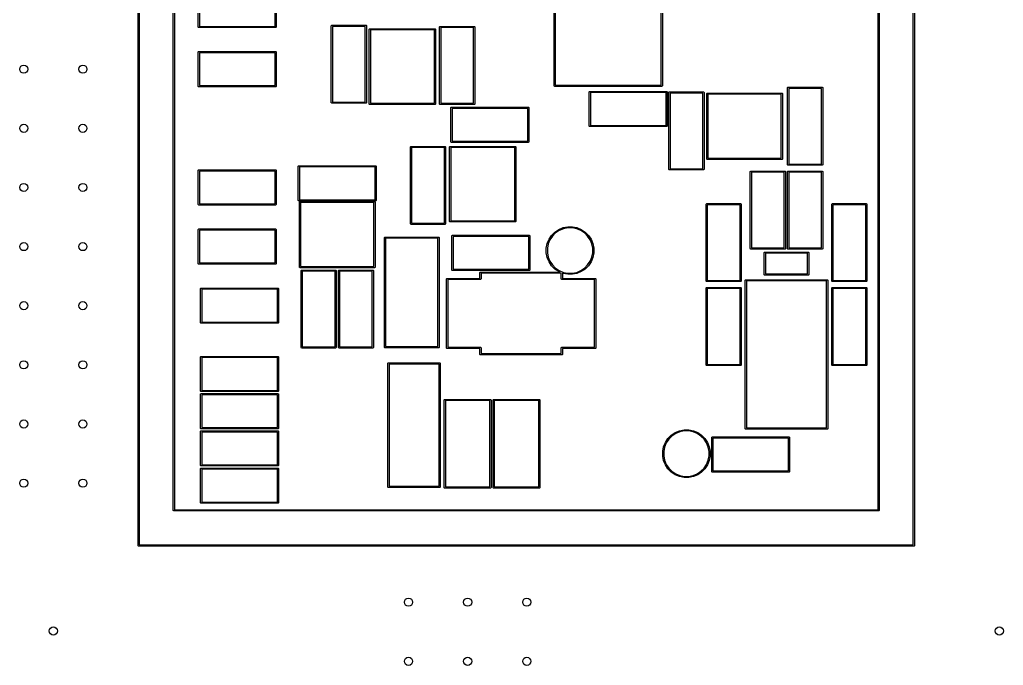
# Model space of a CAD drawing. Header units: inches. Extents: x 4.98 to 6.65, y -4.98 to -3.32.
# Drawn here: x 4.982 to 6.646, y -4.985 to -3.893 of the extents above; entities that cross this region are included whole.
import ezdxf

# ---------------------------------------------------------------- set-up
doc = ezdxf.new("R2010")
doc.units = ezdxf.units.IN
doc.header["$MEASUREMENT"] = 0
doc.layers.add('BLACK', color=250, linetype='CONTINUOUS')

msp = doc.modelspace()

# ---------------------------------------------------------------- linework, layer by layer
at = {"layer": 'BLACK', "linetype": 'CONTINUOUS'}
for p, q in [((5.1829, -4.7823), (5.1829, -3.4713)), ((5.1848, -3.4722), (5.1848, -4.7813)), ((6.4939, -4.7813), (6.4939, -3.4722)), ((6.4959, -3.4713), (6.4959, -4.7823)), ((5.2423, -4.7228), (5.2423, -3.5307)), ((5.2443, -3.5317), (5.2443, -4.7219)), ((6.4344, -4.7219), (6.4344, -3.5317)), ((6.4364, -3.5307), (6.4364, -4.7228)), ((5.8864, -4.0049), (5.8864, -3.8159)), ((5.8884, -3.8169), (5.8884, -4.0039)), ((6.0675, -4.0039), (6.0675, -3.8169)), ((6.0695, -3.8159), (6.0695, -4.0049)), ((5.2844, -3.9055), (5.2844, -3.848)), ((5.2864, -3.849), (5.2864, -3.9045)), ((5.4144, -3.9045), (5.4144, -3.849)), ((5.4163, -3.848), (5.4163, -3.9055)), ((5.2845, -3.9059), (5.2844, -3.9055)), ((5.2851, -3.9064), (5.2845, -3.9059)), ((5.2854, -3.9065), (5.2851, -3.9064)), ((5.4154, -3.9065), (5.2854, -3.9065)), ((5.2864, -3.9045), (5.4144, -3.9045)), ((5.4157, -3.9064), (5.4154, -3.9065)), ((5.4163, -3.9059), (5.4157, -3.9064)), ((5.4163, -3.9055), (5.4163, -3.9059)), ((5.5096, -3.9035), (5.5097, -3.9032)), ((5.5096, -4.0335), (5.5096, -3.9035)), ((5.5097, -3.9032), (5.5103, -3.9026)), ((5.5103, -3.9026), (5.5106, -3.9026)), ((5.5106, -3.9026), (5.5681, -3.9026)), ((5.5116, -3.9045), (5.5116, -4.0325)), ((5.5671, -3.9045), (5.5116, -3.9045)), ((5.5671, -4.0325), (5.5671, -3.9045)), ((5.5681, -3.9026), (5.5685, -3.9026)), ((5.5685, -3.9026), (5.569, -3.9032)), ((5.569, -3.9032), (5.5691, -3.9035)), ((5.5691, -3.9035), (5.5691, -4.0335)), ((5.5738, -3.9094), (5.5739, -3.9091)), ((5.5738, -4.0354), (5.5738, -3.9094)), ((5.5739, -3.9091), (5.5744, -3.9085)), ((5.5744, -3.9085), (5.5748, -3.9085)), ((5.5748, -3.9085), (5.685, -3.9085)), ((5.685, -3.9085), (5.6854, -3.9085)), ((5.6854, -3.9085), (5.6859, -3.9091)), ((5.6859, -3.9091), (5.686, -3.9094)), ((5.686, -3.9094), (5.686, -4.0354)), ((5.6927, -3.9055), (5.6928, -3.9051)), ((5.6927, -4.0354), (5.6927, -3.9055)), ((5.6928, -3.9051), (5.6933, -3.9046)), ((5.6933, -3.9046), (5.6937, -3.9045)), ((5.6937, -3.9045), (5.7512, -3.9045)), ((5.6947, -3.9065), (5.6947, -4.0344)), ((5.7502, -3.9065), (5.6947, -3.9065)), ((5.7502, -4.0344), (5.7502, -3.9065)), ((5.7512, -3.9045), (5.7516, -3.9046)), ((5.7516, -3.9046), (5.7521, -3.9051)), ((5.7521, -3.9051), (5.7522, -3.9055)), ((5.7522, -3.9055), (5.7522, -4.0354)), ((5.5758, -3.9104), (5.5758, -4.0344)), ((5.6841, -3.9104), (5.5758, -3.9104)), ((5.6841, -4.0344), (5.6841, -3.9104)), ((5.2844, -3.948), (5.2845, -3.9477)), ((5.2844, -4.0055), (5.2844, -3.948)), ((5.2845, -3.9477), (5.2851, -3.9471)), ((5.2851, -3.9471), (5.2854, -3.947)), ((5.2854, -3.947), (5.4154, -3.947)), ((5.2864, -3.949), (5.2864, -4.0045)), ((5.4144, -3.949), (5.2864, -3.949)), ((5.4144, -4.0045), (5.4144, -3.949)), ((5.4154, -3.947), (5.4157, -3.9471)), ((5.4157, -3.9471), (5.4163, -3.9477)), ((5.4163, -3.9477), (5.4163, -3.948)), ((5.4163, -3.948), (5.4163, -4.0055)), ((5.2845, -4.0059), (5.2844, -4.0055)), ((5.2851, -4.0064), (5.2845, -4.0059)), ((5.2854, -4.0065), (5.2851, -4.0064)), ((5.4154, -4.0065), (5.2854, -4.0065)), ((5.2864, -4.0045), (5.4144, -4.0045)), ((5.4157, -4.0064), (5.4154, -4.0065)), ((5.4163, -4.0059), (5.4157, -4.0064)), ((5.4163, -4.0055), (5.4163, -4.0059)), ((5.8865, -4.0053), (5.8864, -4.0049)), ((5.887, -4.0058), (5.8865, -4.0053)), ((5.8874, -4.0059), (5.887, -4.0058)), ((6.0685, -4.0059), (5.8874, -4.0059)), ((5.8884, -4.0039), (6.0675, -4.0039)), ((6.0689, -4.0058), (6.0685, -4.0059)), ((6.0694, -4.0053), (6.0689, -4.0058)), ((6.0695, -4.0049), (6.0694, -4.0053)), ((6.2813, -4.0084), (6.2814, -4.008)), ((6.2813, -4.1383), (6.2813, -4.0084)), ((6.2814, -4.008), (6.2819, -4.0075)), ((6.2819, -4.0075), (6.2823, -4.0074)), ((6.2823, -4.0074), (6.3398, -4.0074)), ((6.2833, -4.0094), (6.2833, -4.1373)), ((6.3388, -4.0094), (6.2833, -4.0094)), ((6.3388, -4.1373), (6.3388, -4.0094)), ((6.3398, -4.0074), (6.3401, -4.0075)), ((6.3401, -4.0075), (6.3407, -4.008)), ((6.3407, -4.008), (6.3407, -4.0084)), ((6.3407, -4.0084), (6.3407, -4.1383)), ((5.9459, -4.0152), (5.9465, -4.0146)), ((5.9459, -4.0156), (5.9459, -4.0152)), ((5.9459, -4.073), (5.9459, -4.0156)), ((5.9465, -4.0146), (5.9469, -4.0146)), ((5.9469, -4.0146), (6.0768, -4.0146)), ((5.9478, -4.0165), (5.9478, -4.072)), ((6.0758, -4.0165), (5.9478, -4.0165)), ((6.0758, -4.072), (6.0758, -4.0165)), ((6.0768, -4.0146), (6.0771, -4.0146)), ((6.0771, -4.0146), (6.0777, -4.0152)), ((6.0777, -4.0152), (6.0778, -4.0156)), ((6.0778, -4.0156), (6.0778, -4.073)), ((6.0805, -4.0162), (6.0806, -4.0159)), ((6.0805, -4.1462), (6.0805, -4.0162)), ((6.0806, -4.0159), (6.0811, -4.0153)), ((6.0811, -4.0153), (6.0815, -4.0153)), ((6.0815, -4.0153), (6.139, -4.0153)), ((6.0825, -4.0172), (6.0825, -4.1452)), ((6.138, -4.0172), (6.0825, -4.0172)), ((6.138, -4.1452), (6.138, -4.0172)), ((6.139, -4.0153), (6.1394, -4.0153)), ((6.1394, -4.0153), (6.1399, -4.0159)), ((6.1399, -4.0159), (6.14, -4.0162)), ((6.14, -4.0162), (6.14, -4.1462)), ((6.1447, -4.0182), (6.1448, -4.0178)), ((6.1447, -4.1284), (6.1447, -4.0182)), ((6.1448, -4.0178), (6.1453, -4.0173)), ((6.1453, -4.0173), (6.1457, -4.0172)), ((6.1457, -4.0172), (6.2717, -4.0172)), ((6.1467, -4.0192), (6.1467, -4.1275)), ((6.2707, -4.0192), (6.1467, -4.0192)), ((6.2707, -4.1275), (6.2707, -4.0192)), ((6.2717, -4.0172), (6.272, -4.0173)), ((6.272, -4.0173), (6.2726, -4.0178)), ((6.2726, -4.0178), (6.2726, -4.0182)), ((6.2726, -4.0182), (6.2726, -4.1284)), ((5.5097, -4.0338), (5.5096, -4.0335)), ((5.5103, -4.0344), (5.5097, -4.0338)), ((5.5106, -4.0344), (5.5103, -4.0344)), ((5.5681, -4.0344), (5.5106, -4.0344)), ((5.5116, -4.0325), (5.5671, -4.0325)), ((5.5685, -4.0344), (5.5681, -4.0344)), ((5.569, -4.0338), (5.5685, -4.0344)), ((5.5691, -4.0335), (5.569, -4.0338)), ((5.5739, -4.0358), (5.5738, -4.0354)), ((5.5744, -4.0363), (5.5739, -4.0358)), ((5.5748, -4.0364), (5.5744, -4.0363)), ((5.685, -4.0364), (5.5748, -4.0364)), ((5.5758, -4.0344), (5.6841, -4.0344)), ((5.6854, -4.0363), (5.685, -4.0364)), ((5.6859, -4.0358), (5.6854, -4.0363)), ((5.686, -4.0354), (5.6859, -4.0358)), ((5.6928, -4.0358), (5.6927, -4.0354)), ((5.6933, -4.0363), (5.6928, -4.0358)), ((5.6937, -4.0364), (5.6933, -4.0363)), ((5.7512, -4.0364), (5.6937, -4.0364)), ((5.6947, -4.0344), (5.7502, -4.0344)), ((5.7119, -4.0421), (5.712, -4.0417)), ((5.7119, -4.0996), (5.7119, -4.0421)), ((5.712, -4.0417), (5.7125, -4.0412)), ((5.7125, -4.0412), (5.7129, -4.0411)), ((5.7129, -4.0411), (5.8428, -4.0411)), ((5.7516, -4.0363), (5.7512, -4.0364)), ((5.7521, -4.0358), (5.7516, -4.0363)), ((5.7522, -4.0354), (5.7521, -4.0358)), ((5.8428, -4.0411), (5.8432, -4.0412)), ((5.8432, -4.0412), (5.8437, -4.0417)), ((5.8437, -4.0417), (5.8438, -4.0421)), ((5.8438, -4.0421), (5.8438, -4.0996)), ((5.7139, -4.0431), (5.7139, -4.0986)), ((5.8418, -4.0431), (5.7139, -4.0431)), ((5.8418, -4.0986), (5.8418, -4.0431)), ((5.9459, -4.0734), (5.9459, -4.073)), ((5.9465, -4.0739), (5.9459, -4.0734)), ((5.9469, -4.074), (5.9465, -4.0739)), ((6.0768, -4.074), (5.9469, -4.074)), ((5.9478, -4.072), (6.0758, -4.072)), ((6.0771, -4.0739), (6.0768, -4.074)), ((6.0777, -4.0734), (6.0771, -4.0739)), ((6.0778, -4.073), (6.0777, -4.0734)), ((5.6434, -4.1083), (5.6435, -4.1079)), ((5.6434, -4.2382), (5.6434, -4.1083)), ((5.6435, -4.1079), (5.644, -4.1074)), ((5.644, -4.1074), (5.6444, -4.1073)), ((5.6444, -4.1073), (5.7019, -4.1073)), ((5.6454, -4.1093), (5.6454, -4.2372)), ((5.7009, -4.1093), (5.6454, -4.1093)), ((5.7009, -4.2372), (5.7009, -4.1093)), ((5.7019, -4.1073), (5.7022, -4.1074)), ((5.7022, -4.1074), (5.7028, -4.1079)), ((5.7028, -4.1079), (5.7029, -4.1083)), ((5.7029, -4.1083), (5.7029, -4.2382)), ((5.7095, -4.1083), (5.7096, -4.1079)), ((5.7095, -4.2343), (5.7095, -4.1083)), ((5.7096, -4.1079), (5.7102, -4.1074)), ((5.7102, -4.1074), (5.7105, -4.1073)), ((5.7105, -4.1073), (5.8208, -4.1073)), ((5.7115, -4.1093), (5.7115, -4.2333)), ((5.8198, -4.1093), (5.7115, -4.1093)), ((5.712, -4.1), (5.7119, -4.0996)), ((5.7125, -4.1005), (5.712, -4.1)), ((5.7129, -4.1006), (5.7125, -4.1005)), ((5.8428, -4.1006), (5.7129, -4.1006)), ((5.7139, -4.0986), (5.8418, -4.0986)), ((5.8198, -4.2333), (5.8198, -4.1093)), ((5.8208, -4.1073), (5.8211, -4.1074)), ((5.8211, -4.1074), (5.8217, -4.1079)), ((5.8217, -4.1079), (5.8218, -4.1083)), ((5.8218, -4.1083), (5.8218, -4.2343)), ((5.8432, -4.1005), (5.8428, -4.1006)), ((5.8437, -4.1), (5.8432, -4.1005)), ((5.8438, -4.0996), (5.8437, -4.1)), ((5.4537, -4.141), (5.4538, -4.1407)), ((5.4537, -4.1985), (5.4537, -4.141)), ((5.4538, -4.1407), (5.4543, -4.1401)), ((5.4543, -4.1401), (5.4547, -4.1401)), ((5.4547, -4.1401), (5.5846, -4.1401)), ((5.4557, -4.142), (5.4557, -4.1975)), ((5.5837, -4.142), (5.4557, -4.142)), ((5.5837, -4.1975), (5.5837, -4.142)), ((5.5846, -4.1401), (5.585, -4.1401)), ((5.585, -4.1401), (5.5856, -4.1407)), ((5.5856, -4.1407), (5.5856, -4.141)), ((5.5856, -4.141), (5.5856, -4.1985)), ((6.1448, -4.1288), (6.1447, -4.1284)), ((6.1453, -4.1294), (6.1448, -4.1288)), ((6.1457, -4.1294), (6.1453, -4.1294)), ((6.2717, -4.1294), (6.1457, -4.1294)), ((6.1467, -4.1275), (6.2707, -4.1275)), ((6.272, -4.1294), (6.2717, -4.1294)), ((6.2726, -4.1288), (6.272, -4.1294)), ((6.2726, -4.1284), (6.2726, -4.1288)), ((6.2814, -4.1387), (6.2813, -4.1383)), ((6.2819, -4.1392), (6.2814, -4.1387)), ((6.2823, -4.1393), (6.2819, -4.1392)), ((6.3398, -4.1393), (6.2823, -4.1393)), ((6.2833, -4.1373), (6.3388, -4.1373)), ((6.3401, -4.1392), (6.3398, -4.1393)), ((6.3407, -4.1387), (6.3401, -4.1392)), ((6.3407, -4.1383), (6.3407, -4.1387)), ((5.2844, -4.148), (5.2845, -4.1477)), ((5.2844, -4.2055), (5.2844, -4.148)), ((5.2845, -4.1477), (5.2851, -4.1471)), ((5.2851, -4.1471), (5.2854, -4.147)), ((5.2854, -4.147), (5.4154, -4.147)), ((5.2864, -4.149), (5.2864, -4.2045)), ((5.4144, -4.149), (5.2864, -4.149)), ((5.4144, -4.2045), (5.4144, -4.149)), ((5.4154, -4.147), (5.4157, -4.1471)), ((5.4157, -4.1471), (5.4163, -4.1477)), ((5.4163, -4.1477), (5.4163, -4.148)), ((5.4163, -4.148), (5.4163, -4.2055)), ((6.0806, -4.1465), (6.0805, -4.1462)), ((6.0811, -4.1471), (6.0806, -4.1465)), ((6.0815, -4.1471), (6.0811, -4.1471)), ((6.139, -4.1471), (6.0815, -4.1471)), ((6.0825, -4.1452), (6.138, -4.1452)), ((6.1394, -4.1471), (6.139, -4.1471)), ((6.1399, -4.1465), (6.1394, -4.1471)), ((6.14, -4.1462), (6.1399, -4.1465)), ((6.2183, -4.1501), (6.2184, -4.1497)), ((6.2183, -4.28), (6.2183, -4.1501)), ((6.2184, -4.1497), (6.2189, -4.1492)), ((6.2189, -4.1492), (6.2193, -4.1491)), ((6.2193, -4.1491), (6.2768, -4.1491)), ((6.2203, -4.1511), (6.2203, -4.279)), ((6.2758, -4.1511), (6.2203, -4.1511)), ((6.2758, -4.279), (6.2758, -4.1511)), ((6.2768, -4.1491), (6.2771, -4.1492)), ((6.2771, -4.1492), (6.2777, -4.1497)), ((6.2777, -4.1497), (6.2778, -4.1501)), ((6.2778, -4.1501), (6.2778, -4.28)), ((6.2813, -4.1501), (6.2814, -4.1497)), ((6.2813, -4.28), (6.2813, -4.1501)), ((6.2814, -4.1497), (6.2819, -4.1492)), ((6.2819, -4.1492), (6.2823, -4.1491)), ((6.2823, -4.1491), (6.3398, -4.1491)), ((6.2833, -4.1511), (6.2833, -4.279)), ((6.3388, -4.1511), (6.2833, -4.1511)), ((6.3388, -4.279), (6.3388, -4.1511)), ((6.3398, -4.1491), (6.3401, -4.1492)), ((6.3401, -4.1492), (6.3407, -4.1497)), ((6.3407, -4.1497), (6.3407, -4.1501)), ((6.3407, -4.1501), (6.3407, -4.28)), ((5.2845, -4.2059), (5.2844, -4.2055)), ((5.2851, -4.2064), (5.2845, -4.2059)), ((5.2854, -4.2065), (5.2851, -4.2064)), ((5.4154, -4.2065), (5.2854, -4.2065)), ((5.2864, -4.2045), (5.4144, -4.2045)), ((5.4157, -4.2064), (5.4154, -4.2065)), ((5.4163, -4.2059), (5.4157, -4.2064)), ((5.4163, -4.2055), (5.4163, -4.2059)), ((5.4538, -4.1989), (5.4537, -4.1985)), ((5.4543, -4.1994), (5.4538, -4.1989)), ((5.4547, -4.1995), (5.4543, -4.1994)), ((5.5846, -4.1995), (5.4547, -4.1995)), ((5.4557, -4.1975), (5.5837, -4.1975)), ((5.4557, -4.2013), (5.4558, -4.2009)), ((5.4557, -4.3115), (5.4557, -4.2013)), ((5.4558, -4.2009), (5.4563, -4.2004)), ((5.4563, -4.2004), (5.4567, -4.2003)), ((5.4567, -4.2003), (5.5827, -4.2003)), ((5.4577, -4.2023), (5.4577, -4.3105)), ((5.5817, -4.2023), (5.4577, -4.2023)), ((5.5817, -4.3105), (5.5817, -4.2023)), ((5.5827, -4.2003), (5.5831, -4.2004)), ((5.5831, -4.2004), (5.5836, -4.2009)), ((5.5836, -4.2009), (5.5837, -4.2013)), ((5.5837, -4.2013), (5.5837, -4.3115)), ((5.585, -4.1994), (5.5846, -4.1995)), ((5.5856, -4.1989), (5.585, -4.1994)), ((5.5856, -4.1985), (5.5856, -4.1989)), ((6.1435, -4.2052), (6.1436, -4.2048)), ((6.1435, -4.3351), (6.1435, -4.2052)), ((6.1436, -4.2048), (6.1441, -4.2043)), ((6.1441, -4.2043), (6.1445, -4.2042)), ((6.1445, -4.2042), (6.202, -4.2042)), ((6.1455, -4.2062), (6.1455, -4.3342)), ((6.201, -4.2062), (6.1455, -4.2062)), ((6.201, -4.3342), (6.201, -4.2062)), ((6.202, -4.2042), (6.2023, -4.2043)), ((6.2023, -4.2043), (6.2029, -4.2048)), ((6.2029, -4.2048), (6.203, -4.2052)), ((6.203, -4.2052), (6.203, -4.3351)), ((6.3561, -4.2052), (6.3562, -4.2048)), ((6.3561, -4.3351), (6.3561, -4.2052)), ((6.3562, -4.2048), (6.3567, -4.2043)), ((6.3567, -4.2043), (6.3571, -4.2042)), ((6.3571, -4.2042), (6.4146, -4.2042)), ((6.3581, -4.2062), (6.3581, -4.3342)), ((6.4136, -4.2062), (6.3581, -4.2062)), ((6.4136, -4.3342), (6.4136, -4.2062)), ((6.4146, -4.2042), (6.4149, -4.2043)), ((6.4149, -4.2043), (6.4155, -4.2048)), ((6.4155, -4.2048), (6.4156, -4.2052)), ((6.4156, -4.2052), (6.4156, -4.3351)), ((5.6435, -4.2386), (5.6434, -4.2382)), ((5.644, -4.2391), (5.6435, -4.2386)), ((5.6444, -4.2392), (5.644, -4.2391)), ((5.7019, -4.2392), (5.6444, -4.2392)), ((5.6454, -4.2372), (5.7009, -4.2372)), ((5.7022, -4.2391), (5.7019, -4.2392)), ((5.7028, -4.2386), (5.7022, -4.2391)), ((5.7029, -4.2382), (5.7028, -4.2386)), ((5.7096, -4.2346), (5.7095, -4.2343)), ((5.7102, -4.2352), (5.7096, -4.2346)), ((5.7105, -4.2352), (5.7102, -4.2352)), ((5.8208, -4.2352), (5.7105, -4.2352)), ((5.7115, -4.2333), (5.8198, -4.2333)), ((5.8211, -4.2352), (5.8208, -4.2352)), ((5.8217, -4.2346), (5.8211, -4.2352)), ((5.8218, -4.2343), (5.8217, -4.2346)), ((5.2844, -4.248), (5.2845, -4.2477)), ((5.2844, -4.3055), (5.2844, -4.248)), ((5.2845, -4.2477), (5.2851, -4.2471)), ((5.2851, -4.2471), (5.2854, -4.247)), ((5.2854, -4.247), (5.4154, -4.247)), ((5.2864, -4.249), (5.2864, -4.3045)), ((5.4144, -4.249), (5.2864, -4.249)), ((5.4144, -4.3045), (5.4144, -4.249)), ((5.4154, -4.247), (5.4157, -4.2471)), ((5.4157, -4.2471), (5.4163, -4.2477)), ((5.4163, -4.2477), (5.4163, -4.248)), ((5.4163, -4.248), (5.4163, -4.3055)), ((5.7136, -4.2587), (5.7137, -4.2583)), ((5.7136, -4.3161), (5.7136, -4.2587)), ((5.7137, -4.2583), (5.7142, -4.2578)), ((5.7142, -4.2578), (5.7146, -4.2577)), ((5.7146, -4.2577), (5.8445, -4.2577)), ((5.8445, -4.2577), (5.8449, -4.2578)), ((5.8449, -4.2578), (5.8454, -4.2583)), ((5.8454, -4.2583), (5.8455, -4.2587)), ((5.8455, -4.2587), (5.8455, -4.3161)), ((5.8778, -4.2644), (5.8822, -4.2579)), ((5.8836, -4.259), (5.8794, -4.2653)), ((5.8822, -4.2579), (5.8878, -4.2523)), ((5.8889, -4.2536), (5.8836, -4.259)), ((5.8878, -4.2523), (5.8944, -4.2479)), ((5.8952, -4.2494), (5.8889, -4.2536)), ((5.8944, -4.2479), (5.9017, -4.2448)), ((5.9022, -4.2466), (5.8952, -4.2494)), ((5.9017, -4.2448), (5.9094, -4.2433)), ((5.9096, -4.2451), (5.9022, -4.2466)), ((5.9094, -4.2433), (5.9173, -4.2433)), ((5.9172, -4.2451), (5.9096, -4.2451)), ((5.9246, -4.2466), (5.9172, -4.2451)), ((5.9173, -4.2433), (5.9251, -4.2448)), ((5.9316, -4.2494), (5.9246, -4.2466)), ((5.9251, -4.2448), (5.9324, -4.2479)), ((5.9379, -4.2536), (5.9316, -4.2494)), ((5.9324, -4.2479), (5.939, -4.2523)), ((5.9432, -4.259), (5.9379, -4.2536)), ((5.939, -4.2523), (5.9446, -4.2579)), ((5.9474, -4.2653), (5.9432, -4.259)), ((5.9446, -4.2579), (5.949, -4.2644)), ((5.5994, -4.2618), (5.5995, -4.2614)), ((5.5994, -4.4469), (5.5994, -4.2618)), ((5.5995, -4.2614), (5.6, -4.2609)), ((5.6, -4.2609), (5.6004, -4.2608)), ((5.6004, -4.2608), (5.6909, -4.2608)), ((5.6014, -4.2628), (5.6014, -4.4459)), ((5.69, -4.2628), (5.6014, -4.2628)), ((5.69, -4.4459), (5.69, -4.2628)), ((5.6909, -4.2608), (5.6913, -4.2609)), ((5.6913, -4.2609), (5.6919, -4.2614)), ((5.6919, -4.2614), (5.6919, -4.2618)), ((5.6919, -4.2618), (5.6919, -4.4469)), ((5.7156, -4.2596), (5.7156, -4.3152)), ((5.8435, -4.2596), (5.7156, -4.2596)), ((5.8435, -4.3152), (5.8435, -4.2596)), ((5.8732, -4.2795), (5.8748, -4.2718)), ((5.8748, -4.2718), (5.8778, -4.2644)), ((5.8765, -4.2723), (5.875, -4.2797)), ((5.8794, -4.2653), (5.8765, -4.2723)), ((5.9503, -4.2723), (5.9474, -4.2653)), ((5.949, -4.2644), (5.952, -4.2718)), ((5.9518, -4.2797), (5.9503, -4.2723)), ((5.952, -4.2718), (5.9535, -4.2795)), ((5.8732, -4.2797), (5.8732, -4.2795)), ((5.8732, -4.2874), (5.8732, -4.2797)), ((5.8748, -4.2952), (5.8732, -4.2874)), ((5.875, -4.2797), (5.875, -4.2872)), ((5.875, -4.2872), (5.8765, -4.2947)), ((5.9503, -4.2947), (5.9518, -4.2872)), ((5.9518, -4.2872), (5.9518, -4.2797)), ((5.9535, -4.2874), (5.952, -4.2952)), ((5.9535, -4.2795), (5.9535, -4.2874)), ((6.2184, -4.2804), (6.2183, -4.28)), ((6.2189, -4.2809), (6.2184, -4.2804)), ((6.2193, -4.281), (6.2189, -4.2809)), ((6.2768, -4.281), (6.2193, -4.281)), ((6.2203, -4.279), (6.2758, -4.279)), ((6.2419, -4.2871), (6.242, -4.2867)), ((6.2419, -4.3241), (6.2419, -4.2871)), ((6.242, -4.2867), (6.2425, -4.2862)), ((6.2425, -4.2862), (6.2429, -4.2861)), ((6.2429, -4.2861), (6.3161, -4.2861)), ((6.2439, -4.2881), (6.2439, -4.3231)), ((6.3152, -4.2881), (6.2439, -4.2881)), ((6.2771, -4.2809), (6.2768, -4.281)), ((6.2777, -4.2804), (6.2771, -4.2809)), ((6.2778, -4.28), (6.2777, -4.2804)), ((6.2814, -4.2804), (6.2813, -4.28)), ((6.2819, -4.2809), (6.2814, -4.2804)), ((6.2823, -4.281), (6.2819, -4.2809)), ((6.3398, -4.281), (6.2823, -4.281)), ((6.2833, -4.279), (6.3388, -4.279)), ((6.3152, -4.3231), (6.3152, -4.2881)), ((6.3161, -4.2861), (6.3165, -4.2862)), ((6.3165, -4.2862), (6.3171, -4.2867)), ((6.3171, -4.2867), (6.3171, -4.2871)), ((6.3171, -4.2871), (6.3171, -4.3241)), ((6.3401, -4.2809), (6.3398, -4.281)), ((6.3407, -4.2804), (6.3401, -4.2809)), ((6.3407, -4.28), (6.3407, -4.2804)), ((5.2845, -4.3059), (5.2844, -4.3055)), ((5.2851, -4.3064), (5.2845, -4.3059)), ((5.2854, -4.3065), (5.2851, -4.3064)), ((5.4154, -4.3065), (5.2854, -4.3065)), ((5.2864, -4.3045), (5.4144, -4.3045)), ((5.4157, -4.3064), (5.4154, -4.3065)), ((5.4163, -4.3059), (5.4157, -4.3064)), ((5.4163, -4.3055), (5.4163, -4.3059)), ((5.8778, -4.3025), (5.8748, -4.2952)), ((5.8765, -4.2947), (5.8794, -4.3016)), ((5.8822, -4.3091), (5.8778, -4.3025)), ((5.8794, -4.3016), (5.8836, -4.3079)), ((5.8878, -4.3147), (5.8822, -4.3091)), ((5.8836, -4.3079), (5.8889, -4.3133)), ((5.9379, -4.3133), (5.9432, -4.3079)), ((5.9446, -4.3091), (5.939, -4.3147)), ((5.9432, -4.3079), (5.9474, -4.3016)), ((5.949, -4.3025), (5.9446, -4.3091)), ((5.9474, -4.3016), (5.9503, -4.2947)), ((5.952, -4.2952), (5.949, -4.3025)), ((5.4558, -4.3119), (5.4557, -4.3115)), ((5.4563, -4.3124), (5.4558, -4.3119)), ((5.4567, -4.3125), (5.4563, -4.3124)), ((5.5827, -4.3125), (5.4567, -4.3125)), ((5.4577, -4.3105), (5.5817, -4.3105)), ((5.4585, -4.317), (5.4591, -4.3165)), ((5.4585, -4.3174), (5.4585, -4.317)), ((5.4585, -4.4473), (5.4585, -4.3174)), ((5.4591, -4.3165), (5.4594, -4.3164)), ((5.4594, -4.3164), (5.5169, -4.3164)), ((5.4604, -4.3184), (5.4604, -4.4464)), ((5.5159, -4.3184), (5.4604, -4.3184)), ((5.5159, -4.4464), (5.5159, -4.3184)), ((5.5169, -4.3164), (5.5173, -4.3165)), ((5.5173, -4.3165), (5.5178, -4.317)), ((5.5178, -4.317), (5.5179, -4.3174)), ((5.5179, -4.3174), (5.5179, -4.4473)), ((5.5215, -4.317), (5.5221, -4.3165)), ((5.5215, -4.3174), (5.5215, -4.317)), ((5.5215, -4.4473), (5.5215, -4.3174)), ((5.5221, -4.3165), (5.5224, -4.3164)), ((5.5224, -4.3164), (5.5799, -4.3164)), ((5.5234, -4.3184), (5.5234, -4.4464)), ((5.5789, -4.3184), (5.5234, -4.3184)), ((5.5789, -4.4464), (5.5789, -4.3184)), ((5.5799, -4.3164), (5.5803, -4.3165)), ((5.5803, -4.3165), (5.5808, -4.317)), ((5.5808, -4.317), (5.5809, -4.3174)), ((5.5809, -4.3174), (5.5809, -4.4473)), ((5.5831, -4.3124), (5.5827, -4.3125)), ((5.5836, -4.3119), (5.5831, -4.3124)), ((5.5837, -4.3115), (5.5836, -4.3119)), ((5.7137, -4.3165), (5.7136, -4.3161)), ((5.7142, -4.3171), (5.7137, -4.3165)), ((5.7146, -4.3171), (5.7142, -4.3171)), ((5.8445, -4.3171), (5.7146, -4.3171)), ((5.7156, -4.3152), (5.8435, -4.3152)), ((5.7608, -4.3209), (5.7609, -4.3205)), ((5.7608, -4.3305), (5.7608, -4.3209)), ((5.7609, -4.3205), (5.7614, -4.32)), ((5.7614, -4.32), (5.7618, -4.3199)), ((5.7618, -4.3199), (5.8964, -4.3199)), ((5.7628, -4.3219), (5.7628, -4.3315)), ((5.8986, -4.3219), (5.7628, -4.3219)), ((5.8449, -4.3171), (5.8445, -4.3171)), ((5.8454, -4.3165), (5.8449, -4.3171)), ((5.8455, -4.3161), (5.8454, -4.3165)), ((5.8944, -4.3191), (5.8878, -4.3147)), ((5.8889, -4.3133), (5.8952, -4.3175)), ((5.8964, -4.3199), (5.8944, -4.3191)), ((5.8952, -4.3175), (5.9022, -4.3204)), ((5.8986, -4.3315), (5.8986, -4.3219)), ((5.9017, -4.3221), (5.9006, -4.3216)), ((5.9006, -4.3216), (5.9006, -4.3305)), ((5.9094, -4.3236), (5.9017, -4.3221)), ((5.9022, -4.3204), (5.9096, -4.3219)), ((5.9173, -4.3236), (5.9094, -4.3236)), ((5.9096, -4.3219), (5.9172, -4.3219)), ((5.9172, -4.3219), (5.9246, -4.3204)), ((5.9251, -4.3221), (5.9173, -4.3236)), ((5.9246, -4.3204), (5.9316, -4.3175)), ((5.9324, -4.3191), (5.9251, -4.3221)), ((5.9316, -4.3175), (5.9379, -4.3133)), ((5.939, -4.3147), (5.9324, -4.3191)), ((6.242, -4.3245), (6.2419, -4.3241)), ((6.2425, -4.325), (6.242, -4.3245)), ((6.2429, -4.3251), (6.2425, -4.325)), ((6.3161, -4.3251), (6.2429, -4.3251)), ((6.2439, -4.3231), (6.3152, -4.3231)), ((6.3165, -4.325), (6.3161, -4.3251)), ((6.3171, -4.3245), (6.3165, -4.325)), ((6.3171, -4.3241), (6.3171, -4.3245)), ((5.7045, -4.3315), (5.7046, -4.3311)), ((5.7045, -4.448), (5.7045, -4.3315)), ((5.7046, -4.3311), (5.7051, -4.3306)), ((5.7051, -4.3306), (5.7055, -4.3305)), ((5.7055, -4.3305), (5.7608, -4.3305)), ((5.7618, -4.3325), (5.7065, -4.3325)), ((5.7065, -4.3325), (5.7065, -4.447)), ((5.7622, -4.3324), (5.7618, -4.3325)), ((5.7627, -4.3319), (5.7622, -4.3324)), ((5.7628, -4.3315), (5.7627, -4.3319)), ((5.8987, -4.3319), (5.8986, -4.3315)), ((5.8992, -4.3324), (5.8987, -4.3319)), ((5.8996, -4.3325), (5.8992, -4.3324)), ((5.9549, -4.3325), (5.8996, -4.3325)), ((5.9006, -4.3305), (5.9559, -4.3305)), ((5.9549, -4.447), (5.9549, -4.3325)), ((5.9559, -4.3305), (5.9563, -4.3306)), ((5.9563, -4.3306), (5.9568, -4.3311)), ((5.9568, -4.3311), (5.9569, -4.3315)), ((5.9569, -4.3315), (5.9569, -4.448)), ((6.1436, -4.3355), (6.1435, -4.3351)), ((6.1441, -4.336), (6.1436, -4.3355)), ((6.1445, -4.3361), (6.1441, -4.336)), ((6.202, -4.3361), (6.1445, -4.3361)), ((6.1455, -4.3342), (6.201, -4.3342)), ((6.2023, -4.336), (6.202, -4.3361)), ((6.2029, -4.3355), (6.2023, -4.336)), ((6.203, -4.3351), (6.2029, -4.3355)), ((6.2096, -4.334), (6.2097, -4.3336)), ((6.2096, -4.5844), (6.2096, -4.334)), ((6.2097, -4.3336), (6.2103, -4.333)), ((6.2103, -4.333), (6.2106, -4.333)), ((6.2106, -4.333), (6.3484, -4.333)), ((6.2116, -4.3349), (6.2116, -4.5834)), ((6.3474, -4.3349), (6.2116, -4.3349)), ((6.3474, -4.5834), (6.3474, -4.3349)), ((6.3484, -4.333), (6.3488, -4.333)), ((6.3488, -4.333), (6.3493, -4.3336)), ((6.3493, -4.3336), (6.3494, -4.334)), ((6.3494, -4.334), (6.3494, -4.5844)), ((6.3562, -4.3355), (6.3561, -4.3351)), ((6.3567, -4.336), (6.3562, -4.3355)), ((6.3571, -4.3361), (6.3567, -4.336)), ((6.4146, -4.3361), (6.3571, -4.3361)), ((6.3581, -4.3342), (6.4136, -4.3342)), ((6.4149, -4.336), (6.4146, -4.3361)), ((6.4155, -4.3355), (6.4149, -4.336)), ((6.4156, -4.3351), (6.4155, -4.3355)), ((5.2884, -4.348), (5.2885, -4.3477)), ((5.2884, -4.4055), (5.2884, -4.348)), ((5.2885, -4.3477), (5.289, -4.3471)), ((5.289, -4.3471), (5.2894, -4.347)), ((5.2894, -4.347), (5.4193, -4.347)), ((5.2904, -4.349), (5.2904, -4.4045)), ((5.4183, -4.349), (5.2904, -4.349)), ((5.4183, -4.4045), (5.4183, -4.349)), ((5.4193, -4.347), (5.4197, -4.3471)), ((5.4197, -4.3471), (5.4202, -4.3477)), ((5.4202, -4.3477), (5.4203, -4.348)), ((5.4203, -4.348), (5.4203, -4.4055)), ((6.1435, -4.3469), (6.1436, -4.3466)), ((6.1435, -4.4769), (6.1435, -4.3469)), ((6.1436, -4.3466), (6.1441, -4.346)), ((6.1441, -4.346), (6.1445, -4.346)), ((6.1445, -4.346), (6.202, -4.346)), ((6.1455, -4.3479), (6.1455, -4.4759)), ((6.201, -4.3479), (6.1455, -4.3479)), ((6.201, -4.4759), (6.201, -4.3479)), ((6.202, -4.346), (6.2023, -4.346)), ((6.2023, -4.346), (6.2029, -4.3466)), ((6.2029, -4.3466), (6.203, -4.3469)), ((6.203, -4.3469), (6.203, -4.4769)), ((6.3561, -4.3469), (6.3562, -4.3466)), ((6.3561, -4.4769), (6.3561, -4.3469)), ((6.3562, -4.3466), (6.3567, -4.346)), ((6.3567, -4.346), (6.3571, -4.346)), ((6.3571, -4.346), (6.4146, -4.346)), ((6.3581, -4.3479), (6.3581, -4.4759)), ((6.4136, -4.3479), (6.3581, -4.3479)), ((6.4136, -4.4759), (6.4136, -4.3479)), ((6.4146, -4.346), (6.4149, -4.346)), ((6.4149, -4.346), (6.4155, -4.3466)), ((6.4155, -4.3466), (6.4156, -4.3469)), ((6.4156, -4.3469), (6.4156, -4.4769)), ((5.2885, -4.4059), (5.2884, -4.4055)), ((5.289, -4.4064), (5.2885, -4.4059)), ((5.2894, -4.4065), (5.289, -4.4064)), ((5.4193, -4.4065), (5.2894, -4.4065)), ((5.2904, -4.4045), (5.4183, -4.4045)), ((5.4197, -4.4064), (5.4193, -4.4065)), ((5.4202, -4.4059), (5.4197, -4.4064)), ((5.4203, -4.4055), (5.4202, -4.4059)), ((5.4585, -4.4477), (5.4585, -4.4473)), ((5.4591, -4.4483), (5.4585, -4.4477)), ((5.4594, -4.4483), (5.4591, -4.4483)), ((5.5169, -4.4483), (5.4594, -4.4483)), ((5.4604, -4.4464), (5.5159, -4.4464)), ((5.5173, -4.4483), (5.5169, -4.4483)), ((5.5178, -4.4477), (5.5173, -4.4483)), ((5.5179, -4.4473), (5.5178, -4.4477)), ((5.5215, -4.4477), (5.5215, -4.4473)), ((5.5221, -4.4483), (5.5215, -4.4477)), ((5.5224, -4.4483), (5.5221, -4.4483)), ((5.5799, -4.4483), (5.5224, -4.4483)), ((5.5234, -4.4464), (5.5789, -4.4464)), ((5.5803, -4.4483), (5.5799, -4.4483)), ((5.5808, -4.4477), (5.5803, -4.4483)), ((5.5809, -4.4473), (5.5808, -4.4477)), ((5.5995, -4.4472), (5.5994, -4.4469)), ((5.6, -4.4478), (5.5995, -4.4472)), ((5.6004, -4.4478), (5.6, -4.4478)), ((5.6909, -4.4478), (5.6004, -4.4478)), ((5.6014, -4.4459), (5.69, -4.4459)), ((5.6913, -4.4478), (5.6909, -4.4478)), ((5.6919, -4.4472), (5.6913, -4.4478)), ((5.6919, -4.4469), (5.6919, -4.4472)), ((5.7046, -4.4484), (5.7045, -4.448)), ((5.7051, -4.4489), (5.7046, -4.4484)), ((5.7055, -4.449), (5.7051, -4.4489)), ((5.7608, -4.449), (5.7055, -4.449)), ((5.7065, -4.447), (5.7618, -4.447)), ((5.7608, -4.4587), (5.7608, -4.449)), ((5.7609, -4.459), (5.7608, -4.4587)), ((5.7618, -4.447), (5.7622, -4.4471)), ((5.7622, -4.4471), (5.7627, -4.4477)), ((5.7627, -4.4477), (5.7628, -4.448)), ((5.7628, -4.448), (5.7628, -4.4577)), ((5.7628, -4.4577), (5.8986, -4.4577)), ((5.8986, -4.448), (5.8987, -4.4477)), ((5.8986, -4.4577), (5.8986, -4.448)), ((5.8987, -4.4477), (5.8992, -4.4471)), ((5.8992, -4.4471), (5.8996, -4.447)), ((5.8996, -4.447), (5.9549, -4.447)), ((5.9006, -4.4587), (5.9005, -4.459)), ((5.9559, -4.449), (5.9006, -4.449)), ((5.9006, -4.449), (5.9006, -4.4587)), ((5.9563, -4.4489), (5.9559, -4.449)), ((5.9568, -4.4484), (5.9563, -4.4489)), ((5.9569, -4.448), (5.9568, -4.4484)), ((5.2884, -4.4634), (5.2885, -4.463)), ((5.2884, -4.5209), (5.2884, -4.4634)), ((5.2885, -4.463), (5.289, -4.4625)), ((5.289, -4.4625), (5.2894, -4.4624)), ((5.2894, -4.4624), (5.4193, -4.4624)), ((5.2904, -4.4644), (5.2904, -4.5199)), ((5.4183, -4.4644), (5.2904, -4.4644)), ((5.4183, -4.5199), (5.4183, -4.4644)), ((5.4193, -4.4624), (5.4197, -4.4625)), ((5.4197, -4.4625), (5.4202, -4.463)), ((5.4202, -4.463), (5.4203, -4.4634)), ((5.4203, -4.4634), (5.4203, -4.5209)), ((5.6053, -4.4744), (5.6054, -4.474)), ((5.6053, -4.6831), (5.6053, -4.4744)), ((5.6054, -4.474), (5.6059, -4.4735)), ((5.6059, -4.4735), (5.6063, -4.4734)), ((5.6063, -4.4734), (5.6929, -4.4734)), ((5.6073, -4.4754), (5.6073, -4.6821)), ((5.6919, -4.4754), (5.6073, -4.4754)), ((5.6919, -4.6821), (5.6919, -4.4754)), ((5.6929, -4.4734), (5.6933, -4.4735)), ((5.6933, -4.4735), (5.6938, -4.474)), ((5.6938, -4.474), (5.6939, -4.4744)), ((5.6939, -4.4744), (5.6939, -4.6831)), ((5.7614, -4.4596), (5.7609, -4.459)), ((5.7618, -4.4596), (5.7614, -4.4596)), ((5.8996, -4.4596), (5.7618, -4.4596)), ((5.9, -4.4596), (5.8996, -4.4596)), ((5.9005, -4.459), (5.9, -4.4596)), ((6.1436, -4.4772), (6.1435, -4.4769)), ((6.1441, -4.4778), (6.1436, -4.4772)), ((6.1445, -4.4779), (6.1441, -4.4778)), ((6.202, -4.4779), (6.1445, -4.4779)), ((6.1455, -4.4759), (6.201, -4.4759)), ((6.2023, -4.4778), (6.202, -4.4779)), ((6.2029, -4.4772), (6.2023, -4.4778)), ((6.203, -4.4769), (6.2029, -4.4772)), ((6.3562, -4.4772), (6.3561, -4.4769)), ((6.3567, -4.4778), (6.3562, -4.4772)), ((6.3571, -4.4779), (6.3567, -4.4778)), ((6.4146, -4.4779), (6.3571, -4.4779)), ((6.3581, -4.4759), (6.4136, -4.4759)), ((6.4149, -4.4778), (6.4146, -4.4779)), ((6.4155, -4.4772), (6.4149, -4.4778)), ((6.4156, -4.4769), (6.4155, -4.4772)), ((5.2885, -4.5212), (5.2884, -4.5209)), ((5.289, -4.5218), (5.2885, -4.5212)), ((5.2885, -4.526), (5.289, -4.5255)), ((5.2894, -4.5219), (5.289, -4.5218)), ((5.289, -4.5255), (5.2894, -4.5254)), ((5.4193, -4.5219), (5.2894, -4.5219)), ((5.2894, -4.5254), (5.4193, -4.5254)), ((5.2904, -4.5199), (5.4183, -4.5199)), ((5.4197, -4.5218), (5.4193, -4.5219)), ((5.4193, -4.5254), (5.4197, -4.5255)), ((5.4202, -4.5212), (5.4197, -4.5218)), ((5.4197, -4.5255), (5.4202, -4.526)), ((5.4203, -4.5209), (5.4202, -4.5212)), ((5.2884, -4.5264), (5.2885, -4.526)), ((5.2884, -4.5839), (5.2884, -4.5264)), ((5.2904, -4.5274), (5.2904, -4.5829)), ((5.4183, -4.5274), (5.2904, -4.5274)), ((5.4183, -4.5829), (5.4183, -4.5274)), ((5.4202, -4.526), (5.4203, -4.5264)), ((5.4203, -4.5264), (5.4203, -4.5839)), ((5.7006, -4.5362), (5.7007, -4.5358)), ((5.7006, -4.6843), (5.7006, -4.5362)), ((5.7007, -4.5358), (5.7012, -4.5353)), ((5.7012, -4.5353), (5.7016, -4.5352)), ((5.7016, -4.5352), (5.7787, -4.5352)), ((5.7026, -4.5372), (5.7026, -4.6833)), ((5.7778, -4.5372), (5.7026, -4.5372)), ((5.7778, -4.6833), (5.7778, -4.5372)), ((5.7787, -4.5352), (5.7791, -4.5353)), ((5.7791, -4.5353), (5.7796, -4.5358)), ((5.7796, -4.5358), (5.7797, -4.5362)), ((5.7797, -4.5362), (5.7797, -4.6843)), ((5.7833, -4.5358), (5.7839, -4.5353)), ((5.7833, -4.5362), (5.7833, -4.5358)), ((5.7833, -4.6843), (5.7833, -4.5362)), ((5.7839, -4.5353), (5.7843, -4.5352)), ((5.7843, -4.5352), (5.8614, -4.5352)), ((5.7852, -4.5372), (5.7852, -4.6833)), ((5.8604, -4.5372), (5.7852, -4.5372)), ((5.8604, -4.6833), (5.8604, -4.5372)), ((5.8614, -4.5352), (5.8618, -4.5353)), ((5.8618, -4.5353), (5.8623, -4.5358)), ((5.8623, -4.5358), (5.8624, -4.5362)), ((5.8624, -4.5362), (5.8624, -4.6843)), ((5.2885, -4.5842), (5.2884, -4.5839)), ((5.2884, -4.5894), (5.2885, -4.589)), ((5.2884, -4.6469), (5.2884, -4.5894)), ((5.289, -4.5848), (5.2885, -4.5842)), ((5.2885, -4.589), (5.289, -4.5885)), ((5.2894, -4.5848), (5.289, -4.5848)), ((5.289, -4.5885), (5.2894, -4.5884)), ((5.4193, -4.5848), (5.2894, -4.5848)), ((5.2894, -4.5884), (5.4193, -4.5884)), ((5.2904, -4.5829), (5.4183, -4.5829)), ((5.2904, -4.5904), (5.2904, -4.6459)), ((5.4183, -4.5904), (5.2904, -4.5904)), ((5.4183, -4.6459), (5.4183, -4.5904)), ((5.4197, -4.5848), (5.4193, -4.5848)), ((5.4193, -4.5884), (5.4197, -4.5885)), ((5.4202, -4.5842), (5.4197, -4.5848)), ((5.4197, -4.5885), (5.4202, -4.589)), ((5.4203, -4.5839), (5.4202, -4.5842)), ((5.4202, -4.589), (5.4203, -4.5894)), ((5.4203, -4.5894), (5.4203, -4.6469)), ((6.0846, -4.5958), (6.0912, -4.5914)), ((6.0912, -4.5914), (6.0985, -4.5884)), ((6.099, -4.5901), (6.0921, -4.593)), ((6.0985, -4.5884), (6.1063, -4.5868)), ((6.1065, -4.5886), (6.099, -4.5901)), ((6.1063, -4.5868), (6.1142, -4.5868)), ((6.114, -4.5886), (6.1065, -4.5886)), ((6.1214, -4.5901), (6.114, -4.5886)), ((6.1142, -4.5868), (6.122, -4.5884)), ((6.1284, -4.593), (6.1214, -4.5901)), ((6.122, -4.5884), (6.1293, -4.5914)), ((6.1293, -4.5914), (6.1358, -4.5958)), ((6.2097, -4.5847), (6.2096, -4.5844)), ((6.2103, -4.5853), (6.2097, -4.5847)), ((6.2106, -4.5853), (6.2103, -4.5853)), ((6.3484, -4.5853), (6.2106, -4.5853)), ((6.2116, -4.5834), (6.3474, -4.5834)), ((6.3488, -4.5853), (6.3484, -4.5853)), ((6.3493, -4.5847), (6.3488, -4.5853)), ((6.3494, -4.5844), (6.3493, -4.5847)), ((6.0716, -4.6153), (6.0746, -4.6079)), ((6.0746, -4.6079), (6.079, -4.6014)), ((6.0804, -4.6025), (6.0762, -4.6088)), ((6.079, -4.6014), (6.0846, -4.5958)), ((6.0858, -4.5972), (6.0804, -4.6025)), ((6.0921, -4.593), (6.0858, -4.5972)), ((6.1347, -4.5972), (6.1284, -4.593)), ((6.1401, -4.6025), (6.1347, -4.5972)), ((6.1358, -4.5958), (6.1414, -4.6014)), ((6.1443, -4.6088), (6.1401, -4.6025)), ((6.1414, -4.6014), (6.1458, -4.6079)), ((6.1458, -4.6079), (6.1489, -4.6153)), ((6.153, -4.5993), (6.1536, -4.5988)), ((6.153, -4.5997), (6.153, -4.5993)), ((6.153, -4.6572), (6.153, -4.5997)), ((6.1536, -4.5988), (6.1539, -4.5987)), ((6.1539, -4.5987), (6.2839, -4.5987)), ((6.1549, -4.6007), (6.1549, -4.6562)), ((6.2829, -4.6007), (6.1549, -4.6007)), ((6.2829, -4.6562), (6.2829, -4.6007)), ((6.2839, -4.5987), (6.2842, -4.5988)), ((6.2842, -4.5988), (6.2848, -4.5993)), ((6.2848, -4.5993), (6.2848, -4.5997)), ((6.2848, -4.5997), (6.2848, -4.6572)), ((6.0701, -4.623), (6.0716, -4.6153)), ((6.0701, -4.6232), (6.0701, -4.623)), ((6.0701, -4.6309), (6.0701, -4.6232)), ((6.0733, -4.6158), (6.0719, -4.6232)), ((6.0719, -4.6232), (6.0719, -4.6307)), ((6.0762, -4.6088), (6.0733, -4.6158)), ((6.1471, -4.6158), (6.1443, -4.6088)), ((6.1486, -4.6232), (6.1471, -4.6158)), ((6.1486, -4.6307), (6.1486, -4.6232)), ((6.1489, -4.6153), (6.1504, -4.623)), ((6.1504, -4.623), (6.1504, -4.6309)), ((6.0716, -4.6387), (6.0701, -4.6309)), ((6.0746, -4.646), (6.0716, -4.6387)), ((6.0719, -4.6307), (6.0733, -4.6382)), ((6.0733, -4.6382), (6.0762, -4.6452)), ((6.1443, -4.6452), (6.1471, -4.6382)), ((6.1489, -4.6387), (6.1458, -4.646)), ((6.1471, -4.6382), (6.1486, -4.6307)), ((6.1504, -4.6309), (6.1489, -4.6387)), ((5.2885, -4.6472), (5.2884, -4.6469)), ((5.2884, -4.6524), (5.2885, -4.652)), ((5.2884, -4.7098), (5.2884, -4.6524)), ((5.289, -4.6478), (5.2885, -4.6472)), ((5.2885, -4.652), (5.289, -4.6515)), ((5.2894, -4.6478), (5.289, -4.6478)), ((5.289, -4.6515), (5.2894, -4.6514)), ((5.4193, -4.6478), (5.2894, -4.6478)), ((5.2894, -4.6514), (5.4193, -4.6514)), ((5.2904, -4.6459), (5.4183, -4.6459)), ((5.2904, -4.6533), (5.2904, -4.7089)), ((5.4183, -4.6533), (5.2904, -4.6533)), ((5.4183, -4.7089), (5.4183, -4.6533)), ((5.4197, -4.6478), (5.4193, -4.6478)), ((5.4193, -4.6514), (5.4197, -4.6515)), ((5.4202, -4.6472), (5.4197, -4.6478)), ((5.4197, -4.6515), (5.4202, -4.652)), ((5.4203, -4.6469), (5.4202, -4.6472)), ((5.4202, -4.652), (5.4203, -4.6524)), ((5.4203, -4.6524), (5.4203, -4.7098)), ((6.079, -4.6526), (6.0746, -4.646)), ((6.0762, -4.6452), (6.0804, -4.6514)), ((6.0846, -4.6582), (6.079, -4.6526)), ((6.0804, -4.6514), (6.0858, -4.6568)), ((6.0912, -4.6626), (6.0846, -4.6582)), ((6.0858, -4.6568), (6.0921, -4.661)), ((6.1284, -4.661), (6.1347, -4.6568)), ((6.1358, -4.6582), (6.1293, -4.6626)), ((6.1347, -4.6568), (6.1401, -4.6514)), ((6.1414, -4.6526), (6.1358, -4.6582)), ((6.1401, -4.6514), (6.1443, -4.6452)), ((6.1458, -4.646), (6.1414, -4.6526)), ((6.153, -4.6576), (6.153, -4.6572)), ((6.1536, -4.6581), (6.153, -4.6576)), ((6.1539, -4.6582), (6.1536, -4.6581)), ((6.2839, -4.6582), (6.1539, -4.6582)), ((6.1549, -4.6562), (6.2829, -4.6562)), ((6.2842, -4.6581), (6.2839, -4.6582)), ((6.2848, -4.6576), (6.2842, -4.6581)), ((6.2848, -4.6572), (6.2848, -4.6576)), ((6.0985, -4.6656), (6.0912, -4.6626)), ((6.0921, -4.661), (6.099, -4.6639)), ((6.1063, -4.6671), (6.0985, -4.6656)), ((6.099, -4.6639), (6.1065, -4.6654)), ((6.1142, -4.6671), (6.1063, -4.6671)), ((6.1065, -4.6654), (6.114, -4.6654)), ((6.114, -4.6654), (6.1214, -4.6639)), ((6.122, -4.6656), (6.1142, -4.6671)), ((6.1214, -4.6639), (6.1284, -4.661)), ((6.1293, -4.6626), (6.122, -4.6656)), ((5.6054, -4.6834), (5.6053, -4.6831)), ((5.6059, -4.684), (5.6054, -4.6834)), ((5.6063, -4.6841), (5.6059, -4.684)), ((5.6929, -4.6841), (5.6063, -4.6841)), ((5.6073, -4.6821), (5.6919, -4.6821)), ((5.6933, -4.684), (5.6929, -4.6841)), ((5.6938, -4.6834), (5.6933, -4.684)), ((5.6939, -4.6831), (5.6938, -4.6834)), ((5.7007, -4.6846), (5.7006, -4.6843)), ((5.7012, -4.6852), (5.7007, -4.6846)), ((5.7016, -4.6852), (5.7012, -4.6852)), ((5.7787, -4.6852), (5.7016, -4.6852)), ((5.7026, -4.6833), (5.7778, -4.6833)), ((5.7791, -4.6852), (5.7787, -4.6852)), ((5.7796, -4.6846), (5.7791, -4.6852)), ((5.7797, -4.6843), (5.7796, -4.6846)), ((5.7833, -4.6846), (5.7833, -4.6843)), ((5.7839, -4.6852), (5.7833, -4.6846)), ((5.7843, -4.6852), (5.7839, -4.6852)), ((5.8614, -4.6852), (5.7843, -4.6852)), ((5.7852, -4.6833), (5.8604, -4.6833)), ((5.8618, -4.6852), (5.8614, -4.6852)), ((5.8623, -4.6846), (5.8618, -4.6852)), ((5.8624, -4.6843), (5.8623, -4.6846)), ((5.2424, -4.7232), (5.2423, -4.7228)), ((5.2429, -4.7237), (5.2424, -4.7232)), ((5.2433, -4.7238), (5.2429, -4.7237)), ((6.4354, -4.7238), (5.2433, -4.7238)), ((5.2443, -4.7219), (6.4344, -4.7219)), ((5.2885, -4.7102), (5.2884, -4.7098)), ((5.289, -4.7108), (5.2885, -4.7102)), ((5.2894, -4.7108), (5.289, -4.7108)), ((5.4193, -4.7108), (5.2894, -4.7108)), ((5.2904, -4.7089), (5.4183, -4.7089)), ((5.4197, -4.7108), (5.4193, -4.7108)), ((5.4202, -4.7102), (5.4197, -4.7108)), ((5.4203, -4.7098), (5.4202, -4.7102)), ((6.4358, -4.7237), (6.4354, -4.7238)), ((6.4363, -4.7232), (6.4358, -4.7237)), ((6.4364, -4.7228), (6.4363, -4.7232)), ((5.1829, -4.7827), (5.1829, -4.7823)), ((5.1835, -4.7832), (5.1829, -4.7827)), ((5.1839, -4.7833), (5.1835, -4.7832)), ((6.4949, -4.7833), (5.1839, -4.7833)), ((5.1848, -4.7813), (6.4939, -4.7813)), ((6.4953, -4.7832), (6.4949, -4.7833)), ((6.4958, -4.7827), (6.4953, -4.7832)), ((6.4959, -4.7823), (6.4958, -4.7827))]:
    msp.add_line(p, q, dxfattribs=at)
at = {"layer": 'BLACK'}
for centre in [(4.9894, -3.9768), (4.9894, -3.9768), (5.0894, -3.9768), (5.0894, -3.9768), (4.9894, -4.0768), (4.9894, -4.0768), (5.0894, -4.0768), (5.0894, -4.0768), (4.9894, -4.1768), (4.9894, -4.1768), (5.0894, -4.1768), (5.0894, -4.1768), (4.9894, -4.2768), (4.9894, -4.2768), (5.0894, -4.2768), (5.0894, -4.2768), (4.9894, -4.3768), (4.9894, -4.3768), (5.0894, -4.3768), (5.0894, -4.3768), (4.9894, -4.4768), (4.9894, -4.4768), (5.0894, -4.4768), (5.0894, -4.4768), (4.9894, -4.5768), (4.9894, -4.5768), (5.0894, -4.5768), (5.0894, -4.5768), (4.9894, -4.6768), (4.9894, -4.6768), (5.0894, -4.6768), (5.0894, -4.6768), (5.6402, -4.878), (5.6402, -4.878), (5.7402, -4.878), (5.7402, -4.878), (5.8402, -4.878), (5.8402, -4.878), (5.0394, -4.9268), (5.0394, -4.9268), (6.6394, -4.9268), (6.6394, -4.9268), (5.6402, -4.978), (5.6402, -4.978), (5.7402, -4.978), (5.7402, -4.978), (5.8402, -4.978), (5.8402, -4.978)]:
    msp.add_circle(centre, 0.00689, dxfattribs=at)

doc.saveas('drawing.dxf')
